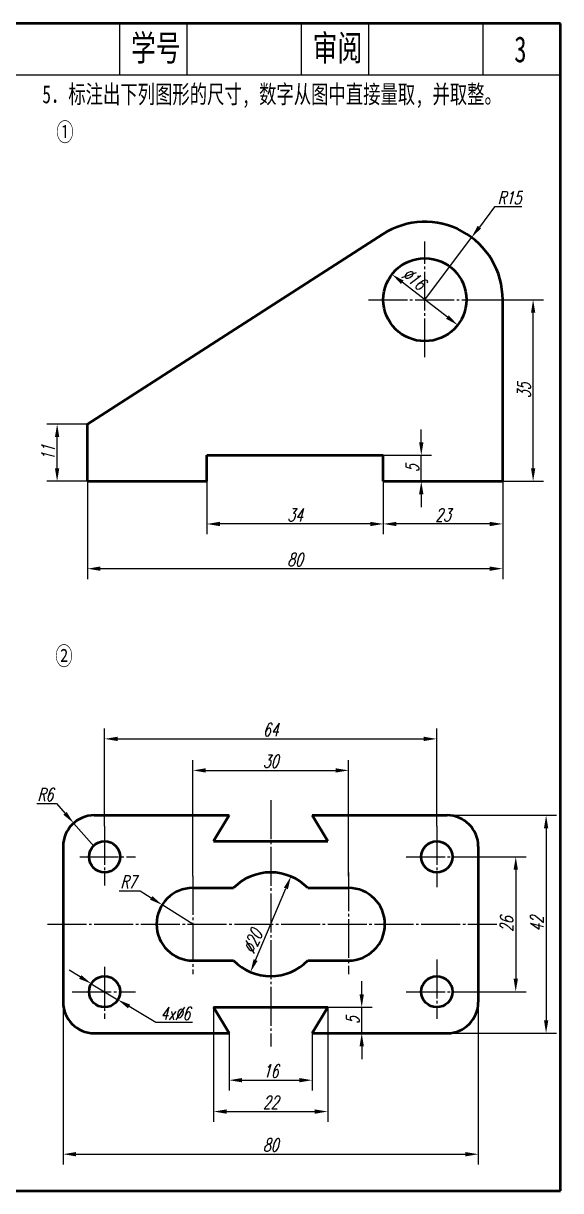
# Model space of a CAD drawing. Header units: millimetres. Extents: x 0 to 1965, y 254 to 841.
# Drawn here: x 920.2 to 1023.7, y 254.2 to 479.2 of the extents above; entities that cross this region are included whole.
import ezdxf

# ---------------------------------------------------------------- set-up
doc = ezdxf.new("R2010")
doc.units = ezdxf.units.MM
doc.header["$PDMODE"] = 33
doc.header["$PDSIZE"] = 1.5
doc.linetypes.add('myCENTER', pattern=[18, 15, -1, 1, -1])
doc.layers.get('Defpoints').update_dxf_attribs({"lineweight": 20})
for name, color, linetype, lineweight in [('中心线', 7, 'myCENTER', 25), ('标题文字', 7, 'Continuous', 25), ('答案尺寸', 1, 'Continuous', 25), ('粗实线', 7, 'Continuous', 50), ('细实线', 7, 'Continuous', 25)]:
    doc.layers.add(name, color=color, linetype=linetype, lineweight=lineweight)
doc.styles.add('尺寸文字1-2.5号', font='txt.shx', dxfattribs={"width": 0.7, "oblique": 15, "height": 2.5})
doc.styles.add('标题汉字1-5号', font='SimSun.ttf', dxfattribs={"width": 0.7, "height": 5})
doc.styles.add('标题汉字2-3.5号', font='SimSun.ttf', dxfattribs={"width": 0.7, "height": 3.5})
doc.dimstyles.new('尺寸25', dxfattribs={"dimtxt": 2.5, "dimasz": 2.5, "dimexe": 2, "dimexo": 0, "dimgap": 0.5, "dimtad": 1, "dimdec": 0, "dimdsep": 46, "dimtxsty": '尺寸文字1-2.5号', "dimcen": 0, "dimadec": 0, "dimazin": 0, "dimtfac": 1, "dimtdec": 0, "dimtmove": 0, "dimatfit": 3, "dimfxl": 0, "dimarcsym": 0})

# ---------------------------------------------------------------- blocks, each defined once
blk = doc.blocks.new('*D37')
at = {"layer": 'Defpoints', "color": 0}
for p in [(989.55, 390.97), (1012.55, 390.97), (989.55, 382.74)]:
    blk.add_point(p, dxfattribs=at)
at = {"layer": '答案尺寸', "color": 0, "lineweight": -2}
for p, q in [((989.55, 390.97), (989.55, 380.74)), ((1012.55, 390.97), (1012.55, 380.74)), ((1010.05, 382.74), (992.05, 382.74))]:
    blk.add_line(p, q, dxfattribs=at)
at = {"layer": '答案尺寸', "color": 0}
for points in [[(992.05, 383.15), (992.05, 382.32), (989.55, 382.74)], [(1010.05, 383.15), (1010.05, 382.32), (1012.55, 382.74)]]:
    blk.add_solid(points, dxfattribs=at)
at = {"layer": '答案尺寸', "color": 0, "insert": (1001.05, 384.49), "char_height": 2.5, "attachment_point": 5, "style": '尺寸文字1-2.5号'}
blk.add_mtext('23', dxfattribs=at)
blk = doc.blocks.new('*D38')
at = {"layer": 'Defpoints', "color": 0}
for p in [(955.55, 390.97), (989.55, 390.97), (955.55, 382.74)]:
    blk.add_point(p, dxfattribs=at)
at = {"layer": '答案尺寸', "color": 0, "lineweight": -2}
for p, q in [((955.55, 390.97), (955.55, 380.74)), ((989.55, 390.97), (989.55, 380.74)), ((987.05, 382.74), (958.05, 382.74))]:
    blk.add_line(p, q, dxfattribs=at)
at = {"layer": '答案尺寸', "color": 0}
for points in [[(958.05, 383.15), (958.05, 382.32), (955.55, 382.74)], [(987.05, 383.15), (987.05, 382.32), (989.55, 382.74)]]:
    blk.add_solid(points, dxfattribs=at)
at = {"layer": '答案尺寸', "color": 0, "insert": (972.55, 384.49), "char_height": 2.5, "attachment_point": 5, "style": '尺寸文字1-2.5号'}
blk.add_mtext('34', dxfattribs=at)
blk = doc.blocks.new('*D39')
at = {"layer": 'Defpoints', "color": 0}
for p in [(932.55, 390.97), (1012.55, 390.97), (932.55, 374.12)]:
    blk.add_point(p, dxfattribs=at)
at = {"layer": '答案尺寸', "color": 0, "lineweight": -2}
for p, q in [((932.55, 390.97), (932.55, 372.12)), ((1012.55, 390.97), (1012.55, 372.12)), ((1010.05, 374.12), (935.05, 374.12))]:
    blk.add_line(p, q, dxfattribs=at)
at = {"layer": '答案尺寸', "color": 0}
for points in [[(935.05, 374.54), (935.05, 373.7), (932.55, 374.12)], [(1010.05, 374.54), (1010.05, 373.7), (1012.55, 374.12)]]:
    blk.add_solid(points, dxfattribs=at)
at = {"layer": '答案尺寸', "color": 0, "insert": (972.55, 375.87), "char_height": 2.5, "attachment_point": 5, "style": '尺寸文字1-2.5号'}
blk.add_mtext('80', dxfattribs=at)
blk = doc.blocks.new('*D40')
at = {"layer": 'Defpoints', "color": 0}
for p in [(989.55, 395.97), (996.86, 395.97), (989.55, 390.97)]:
    blk.add_point(p, dxfattribs=at)
at = {"layer": '答案尺寸', "color": 0, "lineweight": -2}
for p, q in [((996.86, 398.47), (996.86, 400.97)), ((989.55, 395.97), (998.86, 395.97)), ((996.86, 390.97), (996.86, 395.97)), ((989.55, 390.97), (998.86, 390.97)), ((996.86, 388.47), (996.86, 385.97))]:
    blk.add_line(p, q, dxfattribs=at)
at = {"layer": '答案尺寸', "color": 0}
for points in [[(996.44, 398.47), (997.28, 398.47), (996.86, 395.97)], [(996.44, 388.47), (997.28, 388.47), (996.86, 390.97)]]:
    blk.add_solid(points, dxfattribs=at)
at = {"layer": '答案尺寸', "color": 0, "insert": (995.11, 393.47), "char_height": 2.5, "attachment_point": 5, "rotation": 90, "style": '尺寸文字1-2.5号'}
blk.add_mtext('5', dxfattribs=at)
blk = doc.blocks.new('*D41')
at = {"layer": 'Defpoints', "color": 0}
for p in [(926.7, 401.97), (932.55, 401.97), (932.55, 390.97)]:
    blk.add_point(p, dxfattribs=at)
at = {"layer": '答案尺寸', "color": 0, "lineweight": -2}
for p, q in [((932.55, 401.97), (924.7, 401.97)), ((926.7, 393.47), (926.7, 399.47)), ((932.55, 390.97), (924.7, 390.97))]:
    blk.add_line(p, q, dxfattribs=at)
at = {"layer": '答案尺寸', "color": 0}
for points in [[(926.28, 399.47), (927.12, 399.47), (926.7, 401.97)], [(926.28, 393.47), (927.12, 393.47), (926.7, 390.97)]]:
    blk.add_solid(points, dxfattribs=at)
at = {"layer": '答案尺寸', "color": 0, "insert": (924.95, 396.47), "char_height": 2.5, "attachment_point": 5, "rotation": 90, "style": '尺寸文字1-2.5号'}
blk.add_mtext('11', dxfattribs=at)
blk = doc.blocks.new('*D42')
at = {"layer": 'Defpoints', "color": 0}
for p in [(1009.41, 425.97), (1018.41, 425.97), (1012.55, 390.97)]:
    blk.add_point(p, dxfattribs=at)
at = {"layer": '答案尺寸', "color": 0, "lineweight": -2}
for p, q in [((1009.41, 425.97), (1020.41, 425.97)), ((1018.41, 393.47), (1018.41, 423.47)), ((1012.55, 390.97), (1020.41, 390.97))]:
    blk.add_line(p, q, dxfattribs=at)
at = {"layer": '答案尺寸', "color": 0}
for points in [[(1018, 423.47), (1018.83, 423.47), (1018.41, 425.97)], [(1018, 393.47), (1018.83, 393.47), (1018.41, 390.97)]]:
    blk.add_solid(points, dxfattribs=at)
at = {"layer": '答案尺寸', "color": 0, "insert": (1016.66, 408.47), "char_height": 2.5, "attachment_point": 5, "rotation": 90, "style": '尺寸文字1-2.5号'}
blk.add_mtext('35', dxfattribs=at)
blk = doc.blocks.new('*D43')
at = {"layer": 'Defpoints', "color": 0}
for p in [(1006.55, 437.96), (997.55, 425.97)]:
    blk.add_point(p, dxfattribs=at)
at = {"layer": '答案尺寸', "color": 0, "lineweight": -2}
for p, q in [((1010.97, 443.85), (1008.05, 439.96)), ((1016.22, 443.85), (1010.97, 443.85)), ((997.55, 425.97), (1006.55, 437.96))]:
    blk.add_line(p, q, dxfattribs=at)
at = {"layer": '答案尺寸', "color": 0}
blk.add_solid([(1007.72, 440.21), (1008.39, 439.71), (1006.55, 437.96)], dxfattribs=at)
at = {"layer": '答案尺寸', "color": 0, "insert": (1013.85, 445.6), "char_height": 2.5, "attachment_point": 5, "style": '尺寸文字1-2.5号'}
blk.add_mtext('R15', dxfattribs=at)
blk = doc.blocks.new('*D44')
at = {"layer": 'Defpoints', "color": 0}
for p in [(991.22, 430.85), (1003.88, 421.08)]:
    blk.add_point(p, dxfattribs=at)
at = {"layer": '答案尺寸', "color": 0, "lineweight": -2}
blk.add_line((1001.9, 422.61), (993.19, 429.33), dxfattribs=at)
at = {"layer": '答案尺寸', "color": 0}
for points in [[(993.45, 429.66), (992.94, 429), (991.22, 430.85)], [(1002.16, 422.94), (1001.65, 422.28), (1003.88, 421.08)]]:
    blk.add_solid(points, dxfattribs=at)
at = {"layer": '答案尺寸', "color": 0, "insert": (995.44, 430.03), "char_height": 2.5, "attachment_point": 5, "rotation": 322.3439, "style": '尺寸文字1-2.5号'}
blk.add_mtext('∅16', dxfattribs=at)
blk = doc.blocks.new('*D45')
at = {"layer": 'Defpoints', "color": 0}
for p in [(959.85, 284.58), (975.85, 284.58), (975.85, 275.52)]:
    blk.add_point(p, dxfattribs=at)
at = {"layer": '答案尺寸', "color": 0, "lineweight": -2}
for p, q in [((959.85, 284.58), (959.85, 273.52)), ((975.85, 284.58), (975.85, 273.52)), ((962.35, 275.52), (973.35, 275.52))]:
    blk.add_line(p, q, dxfattribs=at)
at = {"layer": '答案尺寸', "color": 0}
for points in [[(962.35, 275.94), (962.35, 275.11), (959.85, 275.52)], [(973.35, 275.94), (973.35, 275.11), (975.85, 275.52)]]:
    blk.add_solid(points, dxfattribs=at)
at = {"layer": '答案尺寸', "color": 0, "insert": (967.85, 277.27), "char_height": 2.5, "attachment_point": 5, "style": '尺寸文字1-2.5号'}
blk.add_mtext('16', dxfattribs=at)
blk = doc.blocks.new('*D46')
at = {"layer": 'Defpoints', "color": 0}
for p in [(956.85, 289.58), (978.85, 289.58), (978.85, 269.48)]:
    blk.add_point(p, dxfattribs=at)
at = {"layer": '答案尺寸', "color": 0, "lineweight": -2}
for p, q in [((956.85, 289.58), (956.85, 267.48)), ((978.85, 289.58), (978.85, 267.48)), ((959.35, 269.48), (976.35, 269.48))]:
    blk.add_line(p, q, dxfattribs=at)
at = {"layer": '答案尺寸', "color": 0}
for points in [[(959.35, 269.89), (959.35, 269.06), (956.85, 269.48)], [(976.35, 269.89), (976.35, 269.06), (978.85, 269.48)]]:
    blk.add_solid(points, dxfattribs=at)
at = {"layer": '答案尺寸', "color": 0, "insert": (967.85, 271.23), "char_height": 2.5, "attachment_point": 5, "style": '尺寸文字1-2.5号'}
blk.add_mtext('22', dxfattribs=at)
blk = doc.blocks.new('*D47')
at = {"layer": 'Defpoints', "color": 0}
for p in [(978.85, 289.58), (985.39, 289.58), (977.28, 284.58)]:
    blk.add_point(p, dxfattribs=at)
at = {"layer": '答案尺寸', "color": 0, "lineweight": -2}
for p, q in [((985.39, 292.08), (985.39, 294.58)), ((978.85, 289.58), (987.39, 289.58)), ((985.39, 284.58), (985.39, 289.58)), ((977.28, 284.58), (987.39, 284.58)), ((985.39, 282.08), (985.39, 279.58))]:
    blk.add_line(p, q, dxfattribs=at)
at = {"layer": '答案尺寸', "color": 0}
for points in [[(984.97, 292.08), (985.8, 292.08), (985.39, 289.58)], [(984.97, 282.08), (985.8, 282.08), (985.39, 284.58)]]:
    blk.add_solid(points, dxfattribs=at)
at = {"layer": '答案尺寸', "color": 0, "insert": (983.64, 287.08), "char_height": 2.5, "attachment_point": 5, "rotation": 90, "style": '尺寸文字1-2.5号'}
blk.add_mtext('5', dxfattribs=at)
blk = doc.blocks.new('*D48')
at = {"layer": 'Defpoints', "color": 0}
for p in [(982.85, 335.24), (952.85, 314.87), (982.85, 314.87)]:
    blk.add_point(p, dxfattribs=at)
at = {"layer": '答案尺寸', "color": 0, "lineweight": -2}
for p, q in [((952.85, 314.87), (952.85, 337.24)), ((982.85, 314.87), (982.85, 337.24)), ((955.35, 335.24), (980.35, 335.24))]:
    blk.add_line(p, q, dxfattribs=at)
at = {"layer": '答案尺寸', "color": 0}
for points in [[(955.35, 335.65), (955.35, 334.82), (952.85, 335.24)], [(980.35, 335.65), (980.35, 334.82), (982.85, 335.24)]]:
    blk.add_solid(points, dxfattribs=at)
at = {"layer": '答案尺寸', "color": 0, "insert": (967.85, 336.99), "char_height": 2.5, "attachment_point": 5, "style": '尺寸文字1-2.5号'}
blk.add_mtext('30', dxfattribs=at)
blk = doc.blocks.new('*D49')
at = {"layer": 'Defpoints', "color": 0}
for p in [(999.85, 341.31), (935.85, 324.51), (999.85, 324.51)]:
    blk.add_point(p, dxfattribs=at)
at = {"layer": '答案尺寸', "color": 0, "lineweight": -2}
for p, q in [((935.85, 324.51), (935.85, 343.31)), ((999.85, 324.51), (999.85, 343.31)), ((938.35, 341.31), (997.35, 341.31))]:
    blk.add_line(p, q, dxfattribs=at)
at = {"layer": '答案尺寸', "color": 0}
for points in [[(938.35, 341.73), (938.35, 340.9), (935.85, 341.31)], [(997.35, 341.73), (997.35, 340.9), (999.85, 341.31)]]:
    blk.add_solid(points, dxfattribs=at)
at = {"layer": '答案尺寸', "color": 0, "insert": (967.85, 343.06), "char_height": 2.5, "attachment_point": 5, "style": '尺寸文字1-2.5号'}
blk.add_mtext('64', dxfattribs=at)
blk = doc.blocks.new('*D50')
at = {"layer": 'Defpoints', "color": 0}
for p in [(927.85, 290.58), (1007.85, 290.58), (1007.85, 261.26)]:
    blk.add_point(p, dxfattribs=at)
at = {"layer": '答案尺寸', "color": 0, "lineweight": -2}
for p, q in [((927.85, 290.58), (927.85, 259.26)), ((1007.85, 290.58), (1007.85, 259.26)), ((930.35, 261.26), (1005.35, 261.26))]:
    blk.add_line(p, q, dxfattribs=at)
at = {"layer": '答案尺寸', "color": 0}
for points in [[(930.35, 261.67), (930.35, 260.84), (927.85, 261.26)], [(1005.35, 261.67), (1005.35, 260.84), (1007.85, 261.26)]]:
    blk.add_solid(points, dxfattribs=at)
at = {"layer": '答案尺寸', "color": 0, "insert": (967.85, 263.01), "char_height": 2.5, "attachment_point": 5, "style": '尺寸文字1-2.5号'}
blk.add_mtext('80', dxfattribs=at)
blk = doc.blocks.new('*D51')
at = {"layer": 'Defpoints', "color": 0}
for p in [(1005.37, 318.58), (1005.37, 292.58), (1015.06, 292.58)]:
    blk.add_point(p, dxfattribs=at)
at = {"layer": '答案尺寸', "color": 0, "lineweight": -2}
for p, q in [((1005.37, 318.58), (1017.06, 318.58)), ((1015.06, 316.08), (1015.06, 295.08)), ((1005.37, 292.58), (1017.06, 292.58))]:
    blk.add_line(p, q, dxfattribs=at)
at = {"layer": '答案尺寸', "color": 0}
for points in [[(1014.65, 316.08), (1015.48, 316.08), (1015.06, 318.58)], [(1014.65, 295.08), (1015.48, 295.08), (1015.06, 292.58)]]:
    blk.add_solid(points, dxfattribs=at)
at = {"layer": '答案尺寸', "color": 0, "insert": (1013.31, 305.58), "char_height": 2.5, "attachment_point": 5, "rotation": 90, "style": '尺寸文字1-2.5号'}
blk.add_mtext('26', dxfattribs=at)
blk = doc.blocks.new('*D52')
at = {"layer": 'Defpoints', "color": 0}
for p in [(1001.85, 326.58), (1001.85, 284.58), (1020.91, 284.58)]:
    blk.add_point(p, dxfattribs=at)
at = {"layer": '答案尺寸', "color": 0, "lineweight": -2}
for p, q in [((1001.85, 326.58), (1022.91, 326.58)), ((1020.91, 324.08), (1020.91, 287.08)), ((1001.85, 284.58), (1022.91, 284.58))]:
    blk.add_line(p, q, dxfattribs=at)
at = {"layer": '答案尺寸', "color": 0}
for points in [[(1020.5, 324.08), (1021.33, 324.08), (1020.91, 326.58)], [(1020.5, 287.08), (1021.33, 287.08), (1020.91, 284.58)]]:
    blk.add_solid(points, dxfattribs=at)
at = {"layer": '答案尺寸', "color": 0, "insert": (1019.16, 305.67), "char_height": 2.5, "attachment_point": 5, "rotation": 90, "style": '尺寸文字1-2.5号'}
blk.add_mtext('42', dxfattribs=at)
blk = doc.blocks.new('*D53')
at = {"layer": 'Defpoints', "color": 0}
for p in [(929.88, 325.08), (933.85, 320.58)]:
    blk.add_point(p, dxfattribs=at)
at = {"layer": '答案尺寸', "color": 0, "lineweight": -2}
for p, q in [((922.78, 328.83), (926.58, 328.83)), ((926.58, 328.83), (928.23, 326.96)), ((933.85, 320.58), (929.88, 325.08))]:
    blk.add_line(p, q, dxfattribs=at)
at = {"layer": '答案尺寸', "color": 0}
blk.add_solid([(928.54, 327.23), (927.92, 326.68), (929.88, 325.08)], dxfattribs=at)
at = {"layer": '答案尺寸', "color": 0, "insert": (924.43, 330.58), "char_height": 2.5, "attachment_point": 5, "style": '尺寸文字1-2.5号'}
blk.add_mtext('R6', dxfattribs=at)
blk = doc.blocks.new('*D54')
at = {"layer": 'Defpoints', "color": 0}
for p in [(933.29, 294.13), (938.42, 291.03)]:
    blk.add_point(p, dxfattribs=at)
at = {"layer": '答案尺寸', "color": 0, "lineweight": -2}
for p, q in [((931.15, 295.43), (929.01, 296.72)), ((933.29, 294.13), (938.42, 291.03)), ((945.7, 286.63), (940.56, 289.74)), ((952.77, 286.63), (945.7, 286.63))]:
    blk.add_line(p, q, dxfattribs=at)
at = {"layer": '答案尺寸', "color": 0}
for points in [[(931.36, 295.78), (930.93, 295.07), (933.29, 294.13)], [(940.78, 290.09), (940.34, 289.38), (938.42, 291.03)]]:
    blk.add_solid(points, dxfattribs=at)
at = {"layer": '答案尺寸', "color": 0, "insert": (949.48, 288.38), "char_height": 2.5, "attachment_point": 5, "style": '尺寸文字1-2.5号'}
blk.add_mtext('4x∅6', dxfattribs=at)
blk = doc.blocks.new('*D55')
at = {"layer": 'Defpoints', "color": 0}
for p in [(946.94, 309.32), (952.85, 305.58)]:
    blk.add_point(p, dxfattribs=at)
at = {"layer": '答案尺寸', "color": 0, "lineweight": -2}
for p, q in [((938.63, 312), (942.71, 312)), ((942.71, 312), (944.83, 310.66)), ((952.85, 305.58), (946.94, 309.32))]:
    blk.add_line(p, q, dxfattribs=at)
at = {"layer": '答案尺寸', "color": 0}
blk.add_solid([(945.05, 311.01), (944.6, 310.31), (946.94, 309.32)], dxfattribs=at)
at = {"layer": '答案尺寸', "color": 0, "insert": (940.42, 313.75), "char_height": 2.5, "attachment_point": 5, "style": '尺寸文字1-2.5号'}
blk.add_mtext('R7', dxfattribs=at)
blk = doc.blocks.new('*D56')
at = {"layer": 'Defpoints', "color": 0}
for p in [(971.75, 314.79), (963.96, 296.37)]:
    blk.add_point(p, dxfattribs=at)
at = {"layer": '答案尺寸', "color": 0, "lineweight": -2}
blk.add_line((964.93, 298.67), (970.77, 312.49), dxfattribs=at)
at = {"layer": '答案尺寸', "color": 0}
for points in [[(970.39, 312.65), (971.16, 312.33), (971.75, 314.79)], [(964.55, 298.84), (965.32, 298.51), (963.96, 296.37)]]:
    blk.add_solid(points, dxfattribs=at)
at = {"layer": '答案尺寸', "color": 0, "insert": (964.38, 302.26), "char_height": 2.5, "attachment_point": 5, "rotation": 67.0896, "style": '尺寸文字1-2.5号'}
blk.add_mtext('∅20', dxfattribs=at)

msp = doc.modelspace()

# ---------------------------------------------------------------- linework, layer by layer
at = {"layer": '中心线', "ltscale": 0.5}
for p, q in [((997.55, 414.86), (997.55, 437.19)), ((986.68, 425.97), (1009.41, 425.97)), ((967.85, 329.51), (967.85, 282.01)), ((935.85, 324.51), (935.85, 313.08)), ((999.85, 324.51), (999.85, 312.72)), ((931.05, 318.58), (941.77, 318.58)), ((993.94, 318.58), (1005.37, 318.58)), ((982.85, 315.58), (982.85, 295.94)), ((952.85, 314.87), (952.85, 295.94)), ((924.85, 305.58), (1011.45, 305.58)), ((935.85, 297.37), (935.85, 287.37)), ((999.85, 298.8), (999.85, 287.37)), ((929.62, 292.58), (941.77, 292.58)), ((993.94, 292.58), (1005.37, 292.58))]:
    msp.add_line(p, q, dxfattribs=at)
at = {"layer": '粗实线'}
for p, q in [((1023.71, 479.23), (713.71, 479.23)), ((1023.71, 469.23), (1023.71, 479.23)), ((1023.71, 254.23), (1023.71, 469.23)), ((932.55, 401.97), (989.43, 438.58)), ((1012.55, 390.97), (1012.55, 425.97)), ((932.55, 390.97), (932.55, 401.97)), ((955.55, 395.97), (989.55, 395.97)), ((955.55, 390.97), (955.55, 395.97)), ((989.55, 390.97), (989.55, 395.97)), ((932.55, 390.97), (955.55, 390.97)), ((989.55, 390.97), (1012.55, 390.97)), ((933.85, 326.58), (959.85, 326.58)), ((956.85, 321.58), (959.85, 326.58)), ((978.85, 321.58), (975.85, 326.58)), ((975.85, 326.58), (1001.85, 326.58)), ((927.85, 320.58), (927.85, 290.58)), ((956.85, 321.58), (978.85, 321.58)), ((1007.85, 320.58), (1007.85, 290.58)), ((952.85, 312.58), (960.71, 312.58)), ((975, 312.58), (982.85, 312.58)), ((952.85, 298.58), (960.71, 298.58)), ((975, 298.58), (982.85, 298.58)), ((956.85, 289.58), (978.85, 289.58)), ((956.85, 289.58), (959.85, 284.58)), ((978.85, 289.58), (975.85, 284.58)), ((933.85, 284.58), (959.85, 284.58)), ((975.85, 284.58), (1001.85, 284.58)), ((713.71, 254.23), (1023.71, 254.23))]:
    msp.add_line(p, q, dxfattribs=at)
for centre, radius in [((997.55, 425.97), 8), ((935.85, 318.58), 3), ((999.85, 318.58), 3), ((935.85, 292.58), 3), ((999.85, 292.58), 3)]:
    msp.add_circle(centre, radius, dxfattribs=at)
for centre, radius, start, end in [((997.55, 425.97), 15, 0, 122.7683), ((933.85, 320.58), 6, 90, 180), ((1001.85, 320.58), 6, 0, 90), ((967.85, 305.58), 10, 44.427, 135.573), ((952.85, 305.58), 7, 90, 270), ((982.85, 305.58), 7, 270, 90), ((967.85, 305.58), 10, 224.427, 315.573), ((933.85, 290.58), 6, 180, 270), ((1001.85, 290.58), 6, 270, 0)]:
    msp.add_arc(centre, radius, start, end, dxfattribs=at)
at = {"layer": '细实线'}
for p, q in [((938.71, 479.23), (938.71, 469.23)), ((951.71, 479.23), (951.71, 469.23)), ((973.71, 479.23), (973.71, 469.23)), ((986.71, 479.23), (986.71, 469.23)), ((1008.71, 479.23), (1008.71, 469.23)), ((1023.71, 469.23), (713.71, 469.23))]:
    msp.add_line(p, q, dxfattribs=at)

# ---------------------------------------------------------------- texts
at = {"layer": '标题文字', "width": 0.7}
for s, height, style, p in [('学号', 5, '标题汉字1-5号', (940.94, 472)), ('审阅', 5, '标题汉字1-5号', (975.94, 472)), ('3', 5, '标题汉字1-5号', (1014.77, 471.73)), ('5．标注出下列图形的尺寸, 数字从图中直接量取, 并取整。', 3.5, '标题汉字2-3.5号', (923.85, 463.83)), ('①', 3.5, '标题汉字2-3.5号', (926.54, 456.54)), ('②', 3.5, '标题汉字2-3.5号', (926.35, 355.54))]:
    msp.add_text(s, height=height, dxfattribs=dict(at, style=style)).set_placement(p)

# ---------------------------------------------------------------- dimensions: what is measured, and where the dimension line sits
at = {"layer": '答案尺寸'}
dim = msp.add_radius_dim(center=(997.55, 425.97), mpoint=(1006.55, 437.96), dimstyle='尺寸25', override={"dimtoh": 1}, dxfattribs=at)
dim.commit()
dim.dimension.update_dxf_attribs({"geometry": '*D43', "text_midpoint": (1013.85, 443.85), "dimtype": 164})
for p1, p2, picture, middle in [((1003.88, 421.08), (991.22, 430.85), '*D44', (995.44, 430.03)), ((963.96, 296.37), (971.75, 314.79), '*D56', (964.38, 302.26))]:
    dim = msp.add_diameter_dim_2p(p1=p1, p2=p2, dimstyle='尺寸25', override={"dimtoh": 1, "dimtmove": 2}, dxfattribs=at)
    dim.commit()
    dim.dimension.update_dxf_attribs({"geometry": picture, "text_midpoint": middle, "dimtype": 163})
for base, p1, p2, picture, middle in [((1018.41, 425.97), (1012.55, 390.97), (1009.41, 425.97), '*D42', (1016.66, 408.47)), ((926.7, 401.97), (932.55, 390.97), (932.55, 401.97), '*D41', (924.95, 396.47)), ((996.86, 395.97), (989.55, 390.97), (989.55, 395.97), '*D40', (995.11, 393.47)), ((1015.06, 292.58), (1005.37, 318.58), (1005.37, 292.58), '*D51', (1013.31, 305.58)), ((985.39, 289.58), (977.28, 284.58), (978.85, 289.58), '*D47', (983.64, 287.08))]:
    dim = msp.add_linear_dim(base=base, p1=p1, p2=p2, angle=90, dimstyle='尺寸25', override={"dimtoh": 1}, dxfattribs=at)
    dim.commit()
    dim.dimension.update_dxf_attribs({"geometry": picture, "text_midpoint": middle})
for base, p1, p2, override, picture, middle in [((932.55, 374.12), (1012.55, 390.97), (932.55, 390.97), {"dimtoh": 1}, '*D39', (972.55, 375.87)), ((955.55, 382.74), (989.55, 390.97), (955.55, 390.97), {"dimtoh": 1, "dimtmove": 1}, '*D38', (972.55, 384.49)), ((989.55, 382.74), (1012.55, 390.97), (989.55, 390.97), {"dimtoh": 1}, '*D37', (1001.05, 384.49)), ((999.85, 341.31), (935.85, 324.51), (999.85, 324.51), {"dimtoh": 1}, '*D49', (967.85, 343.06)), ((982.85, 335.24), (952.85, 314.87), (982.85, 314.87), {"dimtoh": 1}, '*D48', (967.85, 336.99)), ((1007.85, 261.26), (927.85, 290.58), (1007.85, 290.58), {"dimtoh": 1}, '*D50', (967.85, 263.01)), ((978.85, 269.48), (956.85, 289.58), (978.85, 289.58), {"dimtoh": 1}, '*D46', (967.85, 271.23)), ((975.85, 275.52), (959.85, 284.58), (975.85, 284.58), {"dimtoh": 1}, '*D45', (967.85, 277.27))]:
    dim = msp.add_linear_dim(base=base, p1=p1, p2=p2, dimstyle='尺寸25', override=override, dxfattribs=at)
    dim.commit()
    dim.dimension.update_dxf_attribs({"geometry": picture, "text_midpoint": middle})
for center, mpoint, picture, middle in [((933.85, 320.58), (929.88, 325.08), '*D53', (924.43, 330.58)), ((952.85, 305.58), (946.94, 309.32), '*D55', (940.42, 313.75))]:
    dim = msp.add_radius_dim(center=center, mpoint=mpoint, dimstyle='尺寸25', override={"dimtoh": 1}, dxfattribs=at)
    dim.commit()
    dim.dimension.update_dxf_attribs({"geometry": picture, "text_midpoint": middle})
dim = msp.add_linear_dim(base=(1020.91, 284.58), p1=(1001.85, 326.58), p2=(1001.85, 284.58), angle=90, dimstyle='尺寸25', override={"dimtoh": 1}, dxfattribs=at)
dim.commit()
dim.dimension.update_dxf_attribs({"geometry": '*D52', "text_midpoint": (1020.91, 305.67), "dimtype": 160})
dim = msp.add_diameter_dim_2p(p1=(933.29, 294.13), p2=(938.42, 291.03), text='4x<>', dimstyle='尺寸25', override={"dimtoh": 1}, dxfattribs=at)
dim.commit()
dim.dimension.update_dxf_attribs({"geometry": '*D54', "text_midpoint": (949.48, 286.63), "dimtype": 163})

doc.saveas('drawing.dxf')
